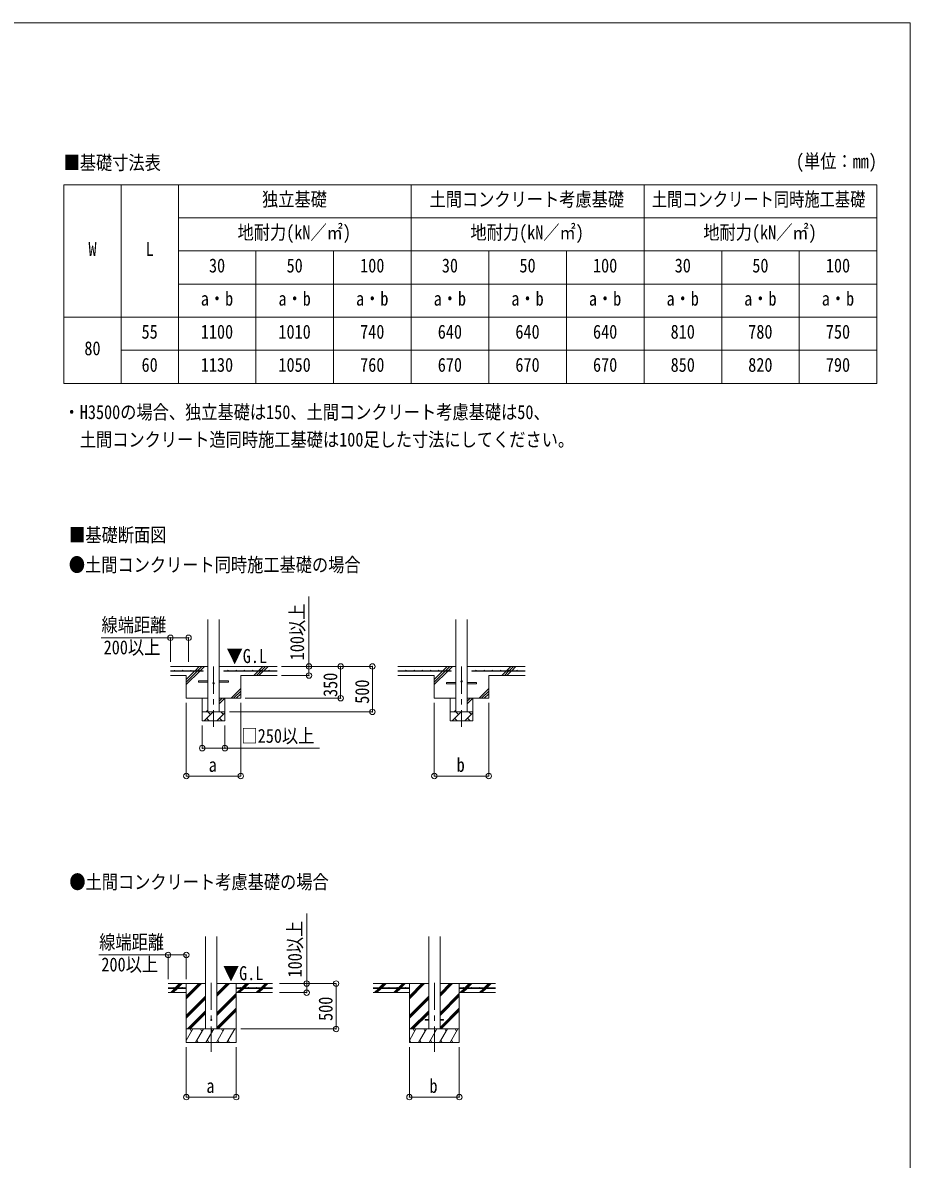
# Model space of a CAD drawing. Units: millimetres at full size, sheet at 1:60. Extents: x -16864 to 16864, y -11640 to 11640.
# Drawn here: x 6239 to 16016, y -874 to 11640 of the extents above; entities that cross this region are included whole.
import ezdxf
from ezdxf.enums import TextEntityAlignment as Align

# ---------------------------------------------------------------- set-up
doc = ezdxf.new("R2010")
doc.units = ezdxf.units.MM
doc.header["$LTSCALE"] = 60
doc.header["$PDMODE"] = 32
doc.header["$PDSIZE"] = 60
doc.linetypes.add('CHAIN1', pattern=[8, 5, -1, 1, -1])
for name, color, linetype, lineweight in [('0-D', 7, 'Continuous', 9), ('0-E', 7, 'Continuous', 9), ('F-0', 7, 'Continuous', 9)]:
    doc.layers.add(name, color=color, linetype=linetype, lineweight=lineweight)
doc.styles.add('ＭＳ ゴシック', font='')
doc.styles.get('ＭＳ ゴシック').set_extended_font_data('MS Gothic')

msp = doc.modelspace()

# ---------------------------------------------------------------- linework, layer by layer
at = {"layer": '0-D'}
for p, q in [((6693.57, 9856.17), (15648.57, 9856.17)), ((6693.57, 9856.17), (6693.57, 7669.17)), ((7323.57, 9856.17), (7323.57, 7669.17)), ((7953.57, 9856.17), (7953.57, 7669.17)), ((10518.57, 9856.17), (10518.57, 7669.17)), ((13083.57, 9856.17), (13083.57, 7669.17)), ((15648.57, 9856.17), (15648.57, 7669.17)), ((7953.57, 9491.67), (15648.57, 9491.67)), ((7953.57, 9127.17), (15648.57, 9127.17)), ((8808.57, 9127.17), (8808.57, 7669.17)), ((9663.57, 9127.17), (9663.57, 7669.17)), ((11373.57, 9127.17), (11373.57, 7669.17)), ((12228.57, 9127.17), (12228.57, 7669.17)), ((13938.57, 9127.17), (13938.57, 7669.17)), ((14793.57, 9127.17), (14793.57, 7669.17)), ((7953.57, 8762.67), (15648.57, 8762.67)), ((6693.57, 8398.17), (15648.57, 8398.17)), ((7323.57, 8033.67), (15648.57, 8033.67)), ((6693.57, 7669.17), (15648.57, 7669.17))]:
    msp.add_line(p, q, dxfattribs=at)
at = {"layer": '0-E', "color": 6}
for p, q in [((9392.24, 5323.58), (9392.24, 4452.17)), ((7866.24, 4867.43), (7866.24, 4602.17)), ((8066.24, 4867.43), (7866.24, 4867.43)), ((8066.24, 4867.43), (8066.24, 4602.17)), ((10091.24, 4552.17), (9091.24, 4552.17)), ((9392.24, 4452.17), (9091.24, 4452.17)), ((8041.24, 3345.21), (8041.24, 4152.17)), ((8641.24, 3345.21), (8641.24, 4152.17)), ((10772.78, 3345.21), (10772.78, 4152.17)), ((11372.78, 3345.21), (11372.78, 4152.17)), ((8216.24, 3652.17), (8216.24, 3902.17)), ((8466.24, 3652.17), (8466.24, 3902.17)), ((8216.24, 3652.17), (8466.24, 3652.17)), ((8641.24, 3345.21), (8041.24, 3345.21)), ((11372.78, 3345.21), (10772.78, 3345.21)), ((9367.24, 1831.5), (9367.24, 960.09)), ((7841.24, 1375.35), (7841.24, 1110.09)), ((8041.24, 1375.35), (7841.24, 1375.35)), ((8041.24, 1375.35), (8041.24, 1110.09)), ((9691.24, 1060.09), (9066.24, 1060.09)), ((9367.24, 960.09), (9066.24, 960.09)), ((8041.24, -189.91), (8041.24, 360.09)), ((8591.24, -189.91), (8591.24, 360.09)), ((10498.63, -189.91), (10498.63, 360.09)), ((11048.63, -189.91), (11048.63, 360.09)), ((8041.24, -189.91), (8591.24, -189.91)), ((10498.63, -189.91), (11048.63, -189.91))]:
    msp.add_line(p, q, dxfattribs=at)
at = {"layer": '0-E', "color": 4}
for p, q in [((8278.74, 4052.17), (8278.74, 5070.27)), ((8403.74, 5070.27), (8403.74, 4052.17)), ((11010.28, 4052.17), (11010.28, 5070.27)), ((11135.28, 5070.27), (11135.28, 4052.17)), ((8176.24, 4395.17), (8278.74, 4395.17)), ((8176.24, 4379.17), (8176.24, 4395.17)), ((8403.74, 4395.17), (8506.24, 4395.17)), ((8506.24, 4395.17), (8506.24, 4379.17)), ((8176.24, 4379.17), (8278.74, 4379.17)), ((8403.74, 4379.17), (8506.24, 4379.17)), ((10907.78, 4375.17), (11010.28, 4375.17)), ((10907.78, 4359.17), (10907.78, 4375.17)), ((10907.78, 4359.17), (11010.28, 4359.17)), ((11135.28, 4375.17), (11237.78, 4375.17)), ((11135.28, 4359.17), (11237.78, 4359.17)), ((11237.78, 4375.17), (11237.78, 4359.17)), ((8253.74, 560.09), (8253.74, 1578.19)), ((8378.74, 560.09), (8378.74, 1578.19)), ((10711.13, 1578.19), (10711.13, 560.09)), ((10836.13, 1578.19), (10836.13, 560.09)), ((10673.63, 664.59), (10673.63, 655.59)), ((10673.63, 664.59), (10711.13, 664.59)), ((10673.63, 655.59), (10711.13, 655.59)), ((10836.13, 664.59), (10873.63, 664.59)), ((10836.13, 655.59), (10873.63, 655.59)), ((10873.63, 664.59), (10873.63, 655.59))]:
    msp.add_line(p, q, dxfattribs=at)
at = {"layer": '0-E', "color": 6, "lineweight": 18}
for p, q in [((7866.24, 4867.43), (7103.69, 4867.43)), ((8466.24, 3652.17), (9509.33, 3652.17)), ((7841.24, 1375.35), (7078.69, 1375.35))]:
    msp.add_line(p, q, dxfattribs=at)
at = {"layer": '0-E'}
for p, q in [((8278.74, 4552.17), (7866.24, 4552.17)), ((8137.17, 4504.67), (8184.67, 4552.17)), ((8165.46, 4504.67), (8212.96, 4552.17)), ((8193.74, 4504.67), (8241.24, 4552.17)), ((9041.24, 4552.17), (8403.74, 4552.17)), ((8837.17, 4504.67), (8884.67, 4552.17)), ((8865.46, 4504.67), (8912.96, 4552.17)), ((8893.74, 4504.67), (8941.24, 4552.17)), ((11010.28, 4552.17), (10372.78, 4552.17)), ((10868.71, 4504.67), (10916.21, 4552.17)), ((10897, 4504.67), (10944.5, 4552.17)), ((10925.28, 4504.67), (10972.78, 4552.17)), ((11772.78, 4552.17), (11135.28, 4552.17)), ((11568.71, 4504.67), (11616.21, 4552.17)), ((11597, 4504.67), (11644.5, 4552.17)), ((11625.28, 4504.67), (11672.78, 4552.17)), ((8041.24, 4452.17), (7866.24, 4452.17)), ((8041.24, 4352.17), (8188.74, 4499.67)), ((8041.24, 4408.74), (8132.17, 4499.67)), ((8041.24, 4380.46), (8160.46, 4499.67)), ((8041.24, 4452.17), (8041.24, 4202.17)), ((9041.24, 4452.17), (8641.24, 4452.17)), ((8641.24, 4452.17), (8641.24, 4202.17)), ((8784.67, 4452.17), (8832.17, 4499.67)), ((8812.96, 4452.17), (8860.46, 4499.67)), ((8841.24, 4452.17), (8888.74, 4499.67)), ((10772.78, 4452.17), (10372.78, 4452.17)), ((10772.78, 4352.17), (10920.28, 4499.67)), ((10772.78, 4408.74), (10863.71, 4499.67)), ((10772.78, 4380.46), (10892, 4499.67)), ((10772.78, 4452.17), (10772.78, 4202.17)), ((11372.78, 4452.17), (11372.78, 4202.17)), ((11372.78, 4452.17), (11772.78, 4452.17)), ((11516.21, 4452.17), (11563.71, 4499.67)), ((11544.5, 4452.17), (11592, 4499.67)), ((11572.78, 4452.17), (11620.28, 4499.67)), ((8534.67, 4202.17), (8641.24, 4308.74)), ((8562.96, 4202.17), (8641.24, 4280.46)), ((11266.21, 4202.17), (11372.78, 4308.74)), ((11294.5, 4202.17), (11372.78, 4280.46)), ((8278.74, 4202.17), (8041.24, 4202.17)), ((8216.24, 4202.17), (8216.24, 3952.17)), ((8403.74, 4140.51), (8465.41, 4202.17)), ((8403.74, 4168.79), (8437.13, 4202.17)), ((8641.24, 4202.17), (8403.74, 4202.17)), ((8466.24, 4202.17), (8466.24, 3952.17)), ((8591.24, 4202.17), (8641.24, 4252.17)), ((11010.28, 4202.17), (10772.78, 4202.17)), ((10947.78, 4202.17), (10947.78, 3952.17)), ((11135.28, 4140.51), (11196.95, 4202.17)), ((11135.28, 4168.79), (11168.66, 4202.17)), ((11372.78, 4202.17), (11135.28, 4202.17)), ((11197.78, 4202.17), (11197.78, 3952.17)), ((11322.78, 4202.17), (11372.78, 4252.17)), ((8466.24, 4052.17), (8216.24, 4052.17)), ((8236.98, 3952.17), (8336.98, 4052.17)), ((8258.84, 4052.17), (8278.74, 4072.07)), ((8308.42, 4023.62), (8279.87, 4052.17)), ((8378.4, 3952.17), (8466.24, 4040.02)), ((8449.85, 4023.62), (8421.29, 4052.17)), ((11197.78, 4052.17), (10947.78, 4052.17)), ((10968.52, 3952.17), (11068.52, 4052.17)), ((10990.38, 4052.17), (11010.28, 4072.07)), ((11039.96, 4023.62), (11011.41, 4052.17)), ((11109.94, 3952.17), (11197.78, 4040.02)), ((11181.38, 4023.62), (11152.83, 4052.17)), ((8466.24, 3952.17), (8216.24, 3952.17)), ((8265.53, 3980.73), (8294.09, 3952.17)), ((8406.95, 3980.73), (8435.51, 3952.17)), ((11197.78, 3952.17), (10947.78, 3952.17)), ((10997.07, 3980.73), (11025.62, 3952.17)), ((11138.49, 3980.73), (11167.04, 3952.17)), ((8253.74, 1060.09), (7841.24, 1060.09)), ((7869.11, 961.49), (7915.21, 1007.59)), ((7881.85, 960.09), (7929.35, 1007.59)), ((7895.99, 960.09), (7943.49, 1007.59)), ((7920.21, 1012.59), (7967.71, 1060.09)), ((7934.35, 1012.59), (7981.85, 1060.09)), ((7948.49, 1012.59), (7995.99, 1060.09)), ((8041.24, 1060.09), (8041.24, 410.09)), ((8041.24, 893.21), (8208.12, 1060.09)), ((8041.24, 907.35), (8193.98, 1060.09)), ((8041.24, 921.49), (8179.84, 1060.09)), ((8378.74, 922.34), (8516.49, 1060.09)), ((8378.74, 936.48), (8502.35, 1060.09)), ((8378.74, 950.63), (8488.21, 1060.09)), ((8378.74, 1060.09), (8991.24, 1060.09)), ((8591.24, 1060.09), (8591.24, 410.09)), ((8600.34, 960.09), (8647.84, 1007.59)), ((8614.48, 960.09), (8661.98, 1007.59)), ((8628.62, 960.09), (8676.12, 1007.59)), ((8652.84, 1012.59), (8700.34, 1060.09)), ((8666.98, 1012.59), (8714.48, 1060.09)), ((8681.12, 1012.59), (8728.62, 1060.09)), ((8812.47, 960.09), (8859.97, 1007.59)), ((8826.61, 960.09), (8874.11, 1007.59)), ((8840.76, 960.09), (8888.26, 1007.59)), ((8864.97, 1012.59), (8912.47, 1060.09)), ((8879.11, 1012.59), (8926.61, 1060.09)), ((8893.26, 1012.59), (8940.76, 1060.09)), ((10711.13, 1060.09), (10098.63, 1060.09)), ((10112.96, 960.09), (10160.46, 1007.59)), ((10127.11, 960.09), (10174.61, 1007.59)), ((10141.25, 960.09), (10188.75, 1007.59)), ((10165.46, 1012.59), (10212.96, 1060.09)), ((10184.46, 1017.45), (10227.11, 1060.09)), ((10193.75, 1012.59), (10241.25, 1060.09)), ((10326.5, 961.49), (10372.6, 1007.59)), ((10339.24, 960.09), (10386.74, 1007.59)), ((10353.38, 960.09), (10400.88, 1007.59)), ((10377.6, 1012.59), (10425.1, 1060.09)), ((10391.74, 1012.59), (10439.24, 1060.09)), ((10405.88, 1012.59), (10453.38, 1060.09)), ((10498.63, 1060.09), (10498.63, 410.09)), ((10498.63, 893.21), (10665.51, 1060.09)), ((10498.63, 907.35), (10651.37, 1060.09)), ((10498.63, 921.49), (10637.23, 1060.09)), ((10836.13, 922.34), (10973.88, 1060.09)), ((10836.13, 936.48), (10959.74, 1060.09)), ((10836.13, 950.63), (10945.6, 1060.09)), ((10836.13, 1060.09), (11448.63, 1060.09)), ((11048.63, 1060.09), (11048.63, 410.09)), ((11057.73, 960.09), (11105.23, 1007.59)), ((11071.87, 960.09), (11119.37, 1007.59)), ((11086.01, 960.09), (11133.51, 1007.59)), ((11110.23, 1012.59), (11157.73, 1060.09)), ((11124.37, 1012.59), (11171.87, 1060.09)), ((11138.51, 1012.59), (11186.01, 1060.09)), ((11269.86, 960.09), (11317.36, 1007.59)), ((11284, 960.09), (11331.5, 1007.59)), ((11298.14, 960.09), (11345.64, 1007.59)), ((11322.36, 1012.59), (11369.86, 1060.09)), ((11336.5, 1012.59), (11384, 1060.09)), ((11350.64, 1012.59), (11398.15, 1060.09)), ((8041.24, 960.09), (7841.24, 960.09)), ((8041.24, 709.36), (8253.74, 921.86)), ((8041.24, 695.22), (8253.74, 907.72)), ((8041.24, 681.08), (8253.74, 893.58)), ((8378.74, 738.5), (8591.24, 950.99)), ((8378.74, 724.35), (8591.24, 936.85)), ((8378.74, 710.21), (8591.24, 922.71)), ((8591.24, 960.09), (8991.24, 960.09)), ((10498.63, 960.09), (10098.63, 960.09)), ((10498.63, 709.36), (10711.13, 921.86)), ((10498.63, 695.22), (10711.13, 907.72)), ((10498.63, 681.08), (10711.13, 893.58)), ((10836.13, 738.5), (11048.63, 950.99)), ((10836.13, 724.35), (11048.63, 936.85)), ((10836.13, 710.21), (11048.63, 922.71)), ((11048.63, 960.09), (11448.63, 960.09)), ((8054.1, 560.09), (8253.74, 759.73)), ((8378.74, 576.37), (8591.24, 788.86)), ((8378.74, 562.22), (8591.24, 774.72)), ((8390.75, 560.09), (8591.24, 760.58)), ((10511.49, 560.09), (10711.13, 759.73)), ((10836.13, 576.37), (11048.63, 788.86)), ((10836.13, 562.22), (11048.63, 774.72)), ((10848.14, 560.09), (11048.63, 760.58)), ((8068.24, 560.09), (8253.74, 745.59)), ((8082.39, 560.09), (8253.74, 731.45)), ((10525.63, 560.09), (10711.13, 745.59)), ((10539.77, 560.09), (10711.13, 731.45)), ((8591.24, 560.09), (8041.24, 560.09)), ((8041.24, 434.64), (8113.67, 560.09)), ((8098.67, 534.11), (8083.67, 560.09)), ((8142.54, 410.09), (8229.14, 560.09)), ((8214.14, 534.11), (8199.14, 560.09)), ((8258.01, 410.09), (8344.61, 560.09)), ((8329.61, 534.11), (8314.61, 560.09)), ((8373.48, 410.09), (8460.08, 560.09)), ((8445.08, 534.11), (8430.08, 560.09)), ((8488.95, 410.09), (8575.55, 560.09)), ((8545.55, 560.09), (8545.55, 560.09)), ((11048.63, 560.09), (10498.63, 560.09)), ((10498.63, 434.64), (10571.06, 560.09)), ((10556.06, 534.11), (10541.06, 560.09)), ((10599.93, 410.09), (10686.53, 560.09)), ((10671.53, 534.11), (10656.53, 560.09)), ((10715.4, 410.09), (10802, 560.09)), ((10787, 534.11), (10772, 560.09)), ((10830.87, 410.09), (10917.47, 560.09)), ((10902.47, 534.11), (10887.47, 560.09)), ((10946.34, 410.09), (11032.94, 560.09)), ((11017.94, 534.11), (11002.94, 560.09)), ((8041.24, 410.09), (8591.24, 410.09)), ((8157.54, 436.07), (8172.54, 410.09)), ((8273.01, 436.07), (8288.01, 410.09)), ((8388.48, 436.07), (8403.48, 410.09)), ((8503.95, 436.07), (8518.95, 410.09)), ((10498.63, 410.09), (11048.63, 410.09)), ((10499.46, 436.07), (10514.46, 410.09)), ((10614.93, 436.07), (10629.93, 410.09)), ((10730.4, 436.07), (10745.4, 410.09)), ((10845.87, 436.07), (10860.87, 410.09)), ((10961.34, 436.07), (10976.34, 410.09))]:
    msp.add_line(p, q, dxfattribs=at)
at = {"layer": '0-E', "linetype": 'CHAIN1'}
for p, q in [((8341.24, 4552.17), (8341.24, 3886.22)), ((11072.78, 4552.17), (11072.78, 3886.22)), ((8316.24, 1069.3), (8316.24, 310.09)), ((10773.63, 1069.3), (10773.63, 310.09))]:
    msp.add_line(p, q, dxfattribs=at)
at = {"layer": '0-E', "color": 3}
for p, q in [((8226.24, 4504.67), (7866.24, 4504.67)), ((8226.24, 4499.67), (7866.24, 4499.67)), ((8226.24, 4504.67), (8226.24, 4499.67)), ((8456.24, 4504.67), (9041.24, 4504.67)), ((8456.24, 4504.67), (8456.24, 4499.67)), ((8456.24, 4499.67), (9041.24, 4499.67)), ((10957.78, 4504.67), (10372.78, 4504.67)), ((10957.78, 4499.67), (10372.78, 4499.67)), ((10957.78, 4504.67), (10957.78, 4499.67)), ((11187.78, 4504.67), (11772.78, 4504.67)), ((11187.78, 4504.67), (11187.78, 4499.67)), ((11187.78, 4499.67), (11772.78, 4499.67)), ((8041.24, 1012.59), (7841.24, 1012.59)), ((8041.24, 1007.59), (7841.24, 1007.59)), ((8041.24, 1012.59), (8041.24, 1007.59)), ((8591.24, 1012.59), (8991.24, 1012.59)), ((8591.24, 1012.59), (8591.24, 1007.59)), ((8591.24, 1007.59), (8991.24, 1007.59)), ((10498.63, 1012.59), (10098.63, 1012.59)), ((10498.63, 1007.59), (10098.63, 1007.59)), ((10179.61, 1012.59), (10181.27, 1014.26)), ((10498.63, 1012.59), (10498.63, 1007.59)), ((11048.63, 1012.59), (11448.63, 1012.59)), ((11048.63, 1012.59), (11048.63, 1007.59)), ((11048.63, 1007.59), (11448.63, 1007.59))]:
    msp.add_line(p, q, dxfattribs=at)
at = {"layer": '0-E', "color": 6}
for points in [[(10091.24, 4552.17), (10091.24, 4052.17), (8516.24, 4052.17)], [(9741.24, 4552.17), (9741.24, 4202.17), (8691.24, 4202.17)], [(9691.24, 1060.09), (9691.24, 560.09), (8641.24, 560.09)]]:
    msp.add_lwpolyline(points, dxfattribs=at)
at = {"layer": '0-E', "color": 3}
for centre in [(7911.24, 4507.17), (8001.24, 4507.17), (8091.24, 4507.17), (8181.24, 4507.17), (8501.24, 4507.17), (8591.24, 4507.17), (8681.24, 4507.17), (8771.24, 4507.17), (8861.24, 4507.17), (8951.24, 4507.17), (10462.78, 4507.17), (10552.78, 4507.17), (10642.78, 4507.17), (10732.78, 4507.17), (10822.78, 4507.17), (10912.78, 4507.17), (11232.78, 4507.17), (11322.78, 4507.17), (11412.78, 4507.17), (11502.78, 4507.17), (11592.78, 4507.17), (11682.78, 4507.17), (7906.24, 1015.09), (7996.24, 1015.09), (8636.24, 1015.09), (8726.24, 1015.09), (8816.24, 1015.09), (8906.24, 1015.09), (10183.63, 1015.09), (10273.63, 1015.09), (10363.63, 1015.09), (10453.63, 1015.09), (11093.63, 1015.09), (11183.63, 1015.09), (11273.63, 1015.09), (11363.63, 1015.09)]:
    msp.add_circle(centre, 2.5, dxfattribs=at)
at = {"layer": '0-E', "color": 4}
for centre in [(11072.78, 4387.17), (8341.24, 4367.17)]:
    msp.add_circle(centre, 8, dxfattribs=at)
at = {"layer": '0-E'}
msp.add_circle((8316.24, 660.09), 5, dxfattribs=at)
at = {"layer": '0-E', "color": 6}
for p in [(7866.24, 4867.43), (8066.24, 4867.43), (9392.24, 4552.17), (9741.24, 4552.17), (10091.24, 4552.17), (9392.24, 4452.17), (9741.24, 4202.17), (10091.24, 4052.17), (8216.24, 3652.17), (8466.24, 3652.17), (8041.24, 3345.21), (8641.24, 3345.21), (10772.78, 3345.21), (11372.78, 3345.21), (7841.24, 1375.35), (8041.24, 1375.35), (9367.24, 1060.09), (9691.24, 1060.09), (9367.24, 960.09), (9691.24, 560.09), (8041.24, -189.91), (8591.24, -189.91), (10498.63, -189.91), (11048.63, -189.91)]:
    msp.add_point(p, dxfattribs=at)
at = {"layer": 'F-0', "color": 5, "lineweight": 5}
for p, q in [((-16864.12, 11640), (16015.88, 11640)), ((16015.88, 11640), (16015.88, -11640))]:
    msp.add_line(p, q, dxfattribs=at)

# ---------------------------------------------------------------- texts
at = {"layer": '0-D', "style": 'ＭＳ ゴシック'}
for s, width, p in [('■基礎寸法表', 0.85, (6689.56, 9975.82)), ('(単位：mm)', 0.85, (14756.42, 9992.18)), ('独立基礎', 0.85, (8876.07, 9572.67)), ('土間コンクリート考慮基礎', 0.85, (10721.07, 9572.67)), ('土間コンクリート同時施工基礎', 0.8, (13169.07, 9572.67)), ('地耐力(kN／㎡)', 0.85, (8606.07, 9208.17)), ('地耐力(kN／㎡)', 0.85, (11171.07, 9208.17)), ('地耐力(kN／㎡)', 0.85, (13736.07, 9208.17)), ('W', 0.85, (6963.57, 9025.92)), ('L', 0.85, (7593.57, 9025.92)), ('30', 0.85, (8291.07, 8843.67)), ('50', 0.85, (9146.07, 8843.67)), ('100', 0.85, (9956.07, 8843.67)), ('30', 0.85, (10856.07, 8843.67)), ('50', 0.85, (11711.07, 8843.67)), ('100', 0.85, (12521.07, 8843.67)), ('30', 0.85, (13421.07, 8843.67)), ('50', 0.85, (14276.07, 8843.67)), ('100', 0.85, (15086.07, 8843.67)), ('a・b', 0.85, (8201.07, 8479.17)), ('a・b', 0.85, (9056.07, 8479.17)), ('a・b', 0.85, (9911.07, 8479.17)), ('a・b', 0.85, (10766.07, 8479.17)), ('a・b', 0.85, (11621.07, 8479.17)), ('a・b', 0.85, (12476.07, 8479.17)), ('a・b', 0.85, (13331.07, 8479.17)), ('a・b', 0.85, (14186.07, 8479.17)), ('a・b', 0.85, (15041.07, 8479.17)), ('55', 0.85, (7548.57, 8114.67)), ('1100', 0.85, (8201.07, 8114.67)), ('1010', 0.85, (9056.07, 8114.67)), ('740', 0.85, (9956.07, 8114.67)), ('640', 0.85, (10811.07, 8114.67)), ('640', 0.85, (11666.07, 8114.67)), ('640', 0.85, (12521.07, 8114.67)), ('810', 0.85, (13376.07, 8114.67)), ('780', 0.85, (14231.07, 8114.67)), ('750', 0.85, (15086.07, 8114.67)), ('80', 0.85, (6918.57, 7932.42)), ('60', 0.85, (7548.57, 7750.17)), ('1130', 0.85, (8201.07, 7750.17)), ('1050', 0.85, (9056.07, 7750.17)), ('760', 0.85, (9956.07, 7750.17)), ('670', 0.85, (10811.07, 7750.17)), ('670', 0.85, (11666.07, 7750.17)), ('670', 0.85, (12521.07, 7750.17)), ('850', 0.85, (13376.07, 7750.17)), ('820', 0.85, (14231.07, 7750.17)), ('790', 0.85, (15086.07, 7750.17)), ('・H3500の場合、独立基礎は150、土間コンクリート考慮基礎は50、', 0.85, (6689.56, 7229.56)), ('\u3000土間コンクリート造同時施工基礎は100足した寸法にしてください。', 0.85, (6689.56, 6927))]:
    msp.add_text(s, height=154, dxfattribs=dict(at, width=width)).set_placement(p, align=Align.BOTTOM_LEFT)
at = {"layer": '0-E', "style": 'ＭＳ ゴシック', "width": 0.85}
for s, p in [('■基礎断面図', (6751.18, 5877.21)), ('●土間コンクリート同時施工基礎の場合', (6747.29, 5548.01)), ('線端距離', (7107.29, 4885.9)), ('200以上', (7130.96, 4639.46)), ('▼G.L', (8484.94, 4543.59)), ('□250以上', (8649.23, 3664.76)), ('a', (8287.99, 3345.46)), ('b', (11019.53, 3345.46)), ('●土間コンクリート考慮基礎の場合', (6753.2, 2055.93)), ('線端距離', (7082.29, 1393.82)), ('200以上', (7105.96, 1147.38)), ('▼G.L', (8444.63, 1051.51)), ('b', (10719.88, -189.66)), ('a', (8262.49, -189.66))]:
    msp.add_text(s, height=154, dxfattribs=at).set_placement(p, align=Align.BOTTOM_LEFT)
for s, p in [('100以上', (9384.59, 4619.95)), ('350', (9750.54, 4215.92)), ('500', (10100.54, 4140.92)), ('100以上', (9359.92, 1127.87)), ('500', (9698.3, 648.84))]:
    msp.add_text(s, height=154, rotation=90, dxfattribs=at).set_placement(p, align=Align.BOTTOM_LEFT)

doc.saveas('drawing.dxf')
